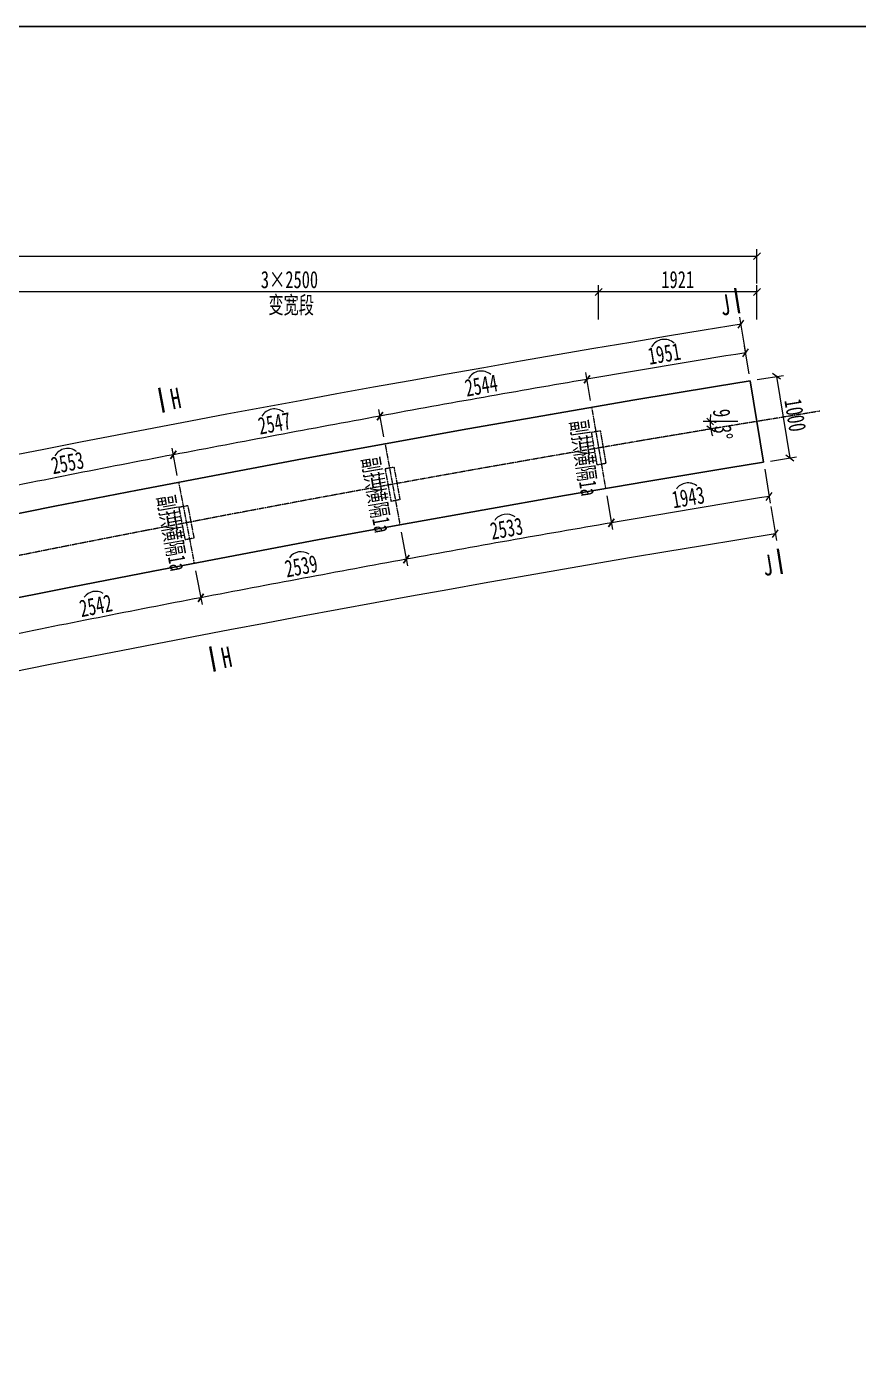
# Model space of a CAD drawing. Header units: millimetres. Extents: x -60009 to 63758, y -2164 to 95433.
# Drawn here: x 2279 to 12369, y 73859 to 89984 of the extents above; entities that cross this region are included whole.
import ezdxf
from ezdxf.enums import TextEntityAlignment as Align

# ---------------------------------------------------------------- set-up
doc = ezdxf.new("R2010")
doc.units = ezdxf.units.MM
doc.linetypes.add('CENTER2', pattern=[28.575, 19.05, -3.175, 3.175, -3.175])
doc.layers.get('Defpoints').update_dxf_attribs({"color": 8})
for name, color, linetype, lineweight in [('中心线', 2, 'CENTER2', 15), ('文字', 7, 'Continuous', 15), ('粗线', 3, 'Continuous', 35), ('细实线', 4, 'Continuous', 15), ('钢板粗线', 1, 'Continuous', 25)]:
    doc.layers.add(name, color=color, linetype=linetype, lineweight=lineweight)
doc.styles.add('111', font='仿宋_GB2312.TTF', dxfattribs={"width": 0.7})
doc.styles.add('BM_Dim', font='仿宋_GB2312.TTF', dxfattribs={"width": 0.85})
doc.dimstyles.new('200', dxfattribs={"dimscale": 0, "dimtxt": 2.5, "dimasz": 1, "dimexe": 1, "dimexo": 1, "dimgap": 0.6, "dimtad": 1, "dimdec": 0, "dimdsep": 46, "dimtxsty": '111', "dimblk": 'OBLIQUE', "dimcen": 0, "dimclrd": 4, "dimclre": 4, "dimclrt": 4, "dimadec": 1, "dimazin": 2, "dimtfac": 1, "dimtdec": 0, "dimtix": 1, "dimtmove": 2, "dimatfit": 3, "dimfxl": 4, "dimfxlon": 1, "dimtolj": 1, "dimlwd": -1, "dimlwe": -1, "dimarcsym": 0})

# ---------------------------------------------------------------- blocks, each defined once
blk = doc.blocks.new('_Oblique')
at = {"color": 0, "linetype": 'ByBlock', "lineweight": -2}
blk.add_line((-0.5, -0.5), (0.5, 0.5), dxfattribs=at)
blk = doc.blocks.new('*D448')
at = {"layer": 'Defpoints', "color": 0, "transparency": 16777216}
for p in [(4123, 84459), (1551, 84296), (1617, 83967), (4311, 83477), (1817, 82987)]:
    blk.add_point(p, dxfattribs=at)
at = {"layer": '细实线', "color": 4, "transparency": 16777216}
for p, q in [((4107, 84541), (4044, 84874)), ((1601, 84049), (1534, 84378))]:
    blk.add_line(p, q, dxfattribs=at)
blk.add_arc((45382, -131025), 219738, 100.83935, 101.5062, dxfattribs=at)
at = {"layer": '细实线', "color": 4, "transparency": 16777216, "xscale": 83.33333333333334, "yscale": 83.33333333333334, "zscale": 83.33333333333334}
for p, rotation in [((4059, 84792), 10.83934824480038), ((1550, 84296), 191.5062012303792)]:
    blk.add_blockref('_Oblique', p, dxfattribs=dict(at, rotation=rotation))
at = {"layer": '细实线', "color": 4, "transparency": 16777216, "insert": (2775, 84694), "char_height": 208.3, "attachment_point": 5, "rotation": 11.1728, "style": '111'}
blk.add_mtext('2553', dxfattribs=at)
blk = doc.blocks.new('*D449')
at = {"layer": 'Defpoints', "color": 0, "transparency": 16777216}
for p in [(4123, 84459), (1617, 83967), (4311, 83477), (1817, 82987), (3561, 82898)]:
    blk.add_point(p, dxfattribs=at)
at = {"layer": '细实线', "color": 4, "transparency": 16777216}
for p, q in [((4328, 83386), (4407, 82977)), ((1836, 82894), (1919, 82485))]:
    blk.add_line(p, q, dxfattribs=at)
blk.add_arc((45382, -131025), 217973, 100.83935, 101.5062, dxfattribs=at)
at = {"layer": '细实线', "color": 4, "transparency": 16777216, "xscale": 83.33333333333334, "yscale": 83.33333333333334, "zscale": 83.33333333333334}
for p, rotation in [((4391, 83059), 10.83934824480038), ((1902, 82567), 191.5062012303792)]:
    blk.add_blockref('_Oblique', p, dxfattribs=dict(at, rotation=rotation))
at = {"layer": '细实线', "color": 4, "transparency": 16777216, "insert": (3118, 82961), "char_height": 208.3, "attachment_point": 5, "rotation": 11.1728, "style": '111'}
blk.add_mtext('2542', dxfattribs=at)
blk = doc.blocks.new('*D450')
at = {"layer": 'Defpoints', "color": 0, "transparency": 16777216}
for p in [(6627, 84926), (4123, 84459), (6807, 83942), (4311, 83477), (4393, 83059)]:
    blk.add_point(p, dxfattribs=at)
at = {"layer": '细实线', "color": 4, "transparency": 16777216}
for p, q in [((6824, 83854), (6899, 83444)), ((4328, 83386), (4407, 82977))]:
    blk.add_line(p, q, dxfattribs=at)
blk.add_arc((65625, -236745), 325613, 100.39311, 100.83935, dxfattribs=at)
at = {"layer": '细实线', "color": 4, "transparency": 16777216, "xscale": 83.33333333333334, "yscale": 83.33333333333334, "zscale": 83.33333333333334}
for p, rotation in [((6884, 83526), 10.39311102739842), ((4391, 83059), 190.8393482448004)]:
    blk.add_blockref('_Oblique', p, dxfattribs=dict(at, rotation=rotation))
at = {"layer": '细实线', "color": 4, "transparency": 16777216, "insert": (5610, 83441), "char_height": 208.3, "attachment_point": 5, "rotation": 10.6162, "style": '111'}
blk.add_mtext('2539', dxfattribs=at)
blk = doc.blocks.new('*D451')
at = {"layer": 'Defpoints', "color": 0, "transparency": 16777216}
for p in [(6627, 84926), (4059, 84792), (4123, 84459), (6807, 83942), (4311, 83477)]:
    blk.add_point(p, dxfattribs=at)
at = {"layer": '细实线', "color": 4, "transparency": 16777216}
for p, q in [((6612, 85008), (6550, 85343)), ((4107, 84541), (4044, 84874))]:
    blk.add_line(p, q, dxfattribs=at)
blk.add_arc((65625, -236745), 327377, 100.39311, 100.83935, dxfattribs=at)
at = {"layer": '细实线', "color": 4, "transparency": 16777216, "xscale": 83.33333333333334, "yscale": 83.33333333333334, "zscale": 83.33333333333334}
for p, rotation in [((6565, 85261), 10.39311102739842), ((4059, 84792), 190.8393482448004)]:
    blk.add_blockref('_Oblique', p, dxfattribs=dict(at, rotation=rotation))
at = {"layer": '细实线', "color": 4, "transparency": 16777216, "insert": (5285, 85173), "char_height": 208.3, "attachment_point": 5, "rotation": 10.6162, "style": '111'}
blk.add_mtext('2547', dxfattribs=at)
blk = doc.blocks.new('*D452')
at = {"layer": 'Defpoints', "color": 0, "transparency": 16777216}
for p in [(9133, 85367), (6566, 85262), (6627, 84926), (9302, 84382), (6807, 83942)]:
    blk.add_point(p, dxfattribs=at)
at = {"layer": '细实线', "color": 4, "transparency": 16777216}
for p, q in [((9119, 85450), (9061, 85789)), ((6612, 85008), (6550, 85343))]:
    blk.add_line(p, q, dxfattribs=at)
blk.add_arc((45778, -128536), 217364, 99.72137, 100.39311, dxfattribs=at)
at = {"layer": '细实线', "color": 4, "transparency": 16777216, "xscale": 83.33333333333334, "yscale": 83.33333333333334, "zscale": 83.33333333333334}
for p, rotation in [((9075, 85707), 9.721373419723818), ((6565, 85261), 190.3931110273984)]:
    blk.add_blockref('_Oblique', p, dxfattribs=dict(at, rotation=rotation))
at = {"layer": '细实线', "color": 4, "transparency": 16777216, "insert": (7794, 85632), "char_height": 208.3, "attachment_point": 5, "rotation": 10.0572, "style": '111'}
blk.add_mtext('2544', dxfattribs=at)
blk = doc.blocks.new('*D453')
at = {"layer": 'Defpoints', "color": 0, "transparency": 16777216}
for p in [(9133, 85367), (6627, 84926), (9302, 84382), (6807, 83942), (8542, 83823)]:
    blk.add_point(p, dxfattribs=at)
at = {"layer": '细实线', "color": 4, "transparency": 16777216}
for p, q in [((9316, 84296), (9387, 83885)), ((6824, 83854), (6899, 83444))]:
    blk.add_line(p, q, dxfattribs=at)
blk.add_arc((45778, -128536), 215599, 99.72137, 100.39311, dxfattribs=at)
at = {"layer": '细实线', "color": 4, "transparency": 16777216, "xscale": 83.33333333333334, "yscale": 83.33333333333334, "zscale": 83.33333333333334}
for p, rotation in [((9373, 83967), 9.721373419723818), ((6884, 83526), 190.3931110273984)]:
    blk.add_blockref('_Oblique', p, dxfattribs=dict(at, rotation=rotation))
at = {"layer": '细实线', "color": 4, "transparency": 16777216, "insert": (8101, 83897), "char_height": 208.3, "attachment_point": 5, "rotation": 10.0572, "style": '111'}
blk.add_mtext('2533', dxfattribs=at)
blk = doc.blocks.new('*D454')
at = {"layer": 'Defpoints', "color": 0, "transparency": 16777216}
for p in [(9075, 85707), (11057, 85690), (9133, 85367), (11218, 84703), (9302, 84382)]:
    blk.add_point(p, dxfattribs=at)
at = {"layer": '细实线', "color": 4, "transparency": 16777216}
for p, q in [((11044, 85772), (10988, 86111)), ((9119, 85450), (9061, 85789))]:
    blk.add_line(p, q, dxfattribs=at)
blk.add_arc((51147, -159873), 249158, 99.27203, 99.72137, dxfattribs=at)
at = {"layer": '细实线', "color": 4, "transparency": 16777216, "xscale": 83.33333333333334, "yscale": 83.33333333333334, "zscale": 83.33333333333334}
for p, rotation in [((11002, 86029), 9.27203275652893), ((9075, 85707), 189.7213734197238)]:
    blk.add_blockref('_Oblique', p, dxfattribs=dict(at, rotation=rotation))
at = {"layer": '细实线', "color": 4, "transparency": 16777216, "insert": (10013, 86017), "char_height": 208.3, "attachment_point": 5, "rotation": 9.4967, "style": '111'}
blk.add_mtext('1951', dxfattribs=at)
blk = doc.blocks.new('*D455')
at = {"layer": 'Defpoints', "color": 0, "transparency": 16777216}
for p in [(11057, 85690), (9133, 85367), (11218, 84703), (9302, 84382), (9373, 83967)]:
    blk.add_point(p, dxfattribs=at)
at = {"layer": '细实线', "color": 4, "transparency": 16777216}
for p, q in [((11232, 84616), (11300, 84205)), ((9316, 84296), (9387, 83885))]:
    blk.add_line(p, q, dxfattribs=at)
blk.add_arc((51147, -159873), 247393, 99.27203, 99.72137, dxfattribs=at)
at = {"layer": '细实线', "color": 4, "transparency": 16777216, "xscale": 83.33333333333334, "yscale": 83.33333333333334, "zscale": 83.33333333333334}
for p, rotation in [((11286, 84287), 9.27203275652893), ((9373, 83967), 189.7213734197238)]:
    blk.add_blockref('_Oblique', p, dxfattribs=dict(at, rotation=rotation))
at = {"layer": '细实线', "color": 4, "transparency": 16777216, "insert": (10304, 84276), "char_height": 208.3, "attachment_point": 5, "rotation": 9.4967, "style": '111'}
blk.add_mtext('1943', dxfattribs=at)
blk = doc.blocks.new('*D466')
at = {"layer": 'Defpoints', "color": 0, "transparency": 16777216}
for p in [(11057, 85690), (11218, 84703), (11537, 84755)]:
    blk.add_point(p, dxfattribs=at)
at = {"layer": '细实线', "color": 4, "transparency": 16777216}
for p, q in [((11139, 85703), (11458, 85755)), ((11376, 85742), (11537, 84755)), ((11301, 84716), (11619, 84768))]:
    blk.add_line(p, q, dxfattribs=at)
at = {"layer": '细实线', "color": 4, "transparency": 16777216, "xscale": 83.33333333333334, "yscale": 83.33333333333334, "zscale": 83.33333333333334}
for p, rotation in [((11376, 85742), 99.27203275652894), ((11537, 84755), 279.272032756529)]:
    blk.add_blockref('_Oblique', p, dxfattribs=dict(at, rotation=rotation))
at = {"layer": '细实线', "color": 4, "transparency": 16777216, "insert": (11603, 85272), "char_height": 208.3, "attachment_point": 5, "rotation": 279.272, "style": '111'}
blk.add_mtext('\\A1;1000', dxfattribs=at)
blk = doc.blocks.new('*D467')
at = {"layer": 'Defpoints', "color": 0, "transparency": 16777216}
for p in [(10220, 86257), (11057, 85690), (11218, 84703), (-17116, 79485), (-16850, 78521)]:
    blk.add_point(p, dxfattribs=at)
at = {"layer": '细实线', "color": 4, "transparency": 16777216}
for p, q in [((10999, 86048), (10932, 86459)), ((-17222, 79867), (-17332, 80269))]:
    blk.add_line(p, q, dxfattribs=at)
blk.add_arc((54286, -179103), 268994, 99.27203, 105.43604, dxfattribs=at)
at = {"layer": '细实线', "color": 4, "transparency": 16777216, "xscale": 83.33333333333334, "yscale": 83.33333333333334, "zscale": 83.33333333333334}
for p, rotation in [((10945, 86377), 9.272032756528933), ((-17310, 80188), 195.4360448940577)]:
    blk.add_blockref('_Oblique', p, dxfattribs=dict(at, rotation=rotation))
at = {"layer": '细实线', "color": 4, "transparency": 16777216, "insert": (-3298, 83808), "char_height": 208.3, "attachment_point": 5, "rotation": 12.354, "style": '111'}
blk.add_mtext('28862', dxfattribs=at)
blk = doc.blocks.new('*D468')
at = {"layer": 'Defpoints', "color": 0, "transparency": 16777216}
for p in [(11057, 85690), (11218, 84703), (-17116, 79485), (-16850, 78521), (-15711, 77957)]:
    blk.add_point(p, dxfattribs=at)
at = {"layer": '细实线', "color": 4, "transparency": 16777216}
for p, q in [((11306, 84164), (11373, 83753)), ((-16714, 78027), (-16603, 77626))]:
    blk.add_line(p, q, dxfattribs=at)
blk.add_arc((54286, -179103), 266419, 99.27203, 105.43604, dxfattribs=at)
at = {"layer": '细实线', "color": 4, "transparency": 16777216, "xscale": 83.33333333333334, "yscale": 83.33333333333334, "zscale": 83.33333333333334}
for p, rotation in [((11360, 83835), 9.272032756528933), ((-16625, 77706), 195.4360448940577)]:
    blk.add_blockref('_Oblique', p, dxfattribs=dict(at, rotation=rotation))
at = {"layer": '细实线', "color": 4, "transparency": 16777216, "insert": (-2747, 81293), "char_height": 208.3, "attachment_point": 5, "rotation": 12.354, "style": '111'}
blk.add_mtext('28755', dxfattribs=at)
blk = doc.blocks.new('*D469')
at = {"layer": 'Defpoints', "color": 0, "transparency": 16777216}
for p in [(9217, 86766), (11138, 85196), (9217, 84875)]:
    blk.add_point(p, dxfattribs=at)
at = {"layer": '细实线', "color": 4, "transparency": 16777216}
for p, q in [((9217, 86433), (9217, 86849)), ((11138, 86766), (9217, 86766)), ((11138, 86433), (11138, 86849))]:
    blk.add_line(p, q, dxfattribs=at)
at = {"layer": '细实线', "color": 4, "transparency": 16777216, "xscale": 83.33333333333334, "yscale": 83.33333333333334, "zscale": 83.33333333333334, "rotation": 180}
blk.add_blockref('_Oblique', (9217, 86766), dxfattribs=at)
at = {"layer": '细实线', "color": 4, "transparency": 16777216, "xscale": 83.33333333333334, "yscale": 83.33333333333334, "zscale": 83.33333333333334}
blk.add_blockref('_Oblique', (11138, 86766), dxfattribs=at)
at = {"layer": '细实线', "color": 4, "transparency": 16777216, "insert": (10177, 86915), "char_height": 208.3, "attachment_point": 5, "style": '111'}
blk.add_mtext('\\A1;1921', dxfattribs=at)
blk = doc.blocks.new('*D470')
at = {"layer": 'Defpoints', "color": 0, "transparency": 16777216}
for p in [(1717, 86766), (9217, 84875), (1717, 83477)]:
    blk.add_point(p, dxfattribs=at)
at = {"layer": '细实线', "color": 4, "transparency": 16777216}
for p, q in [((1717, 86433), (1717, 86849)), ((9217, 86766), (1717, 86766)), ((9217, 86433), (9217, 86849))]:
    blk.add_line(p, q, dxfattribs=at)
at = {"layer": '细实线', "color": 4, "transparency": 16777216, "xscale": 83.33333333333334, "yscale": 83.33333333333334, "zscale": 83.33333333333334, "rotation": 180}
blk.add_blockref('_Oblique', (1717, 86766), dxfattribs=at)
at = {"layer": '细实线', "color": 4, "transparency": 16777216, "xscale": 83.33333333333334, "yscale": 83.33333333333334, "zscale": 83.33333333333334}
blk.add_blockref('_Oblique', (9217, 86766), dxfattribs=at)
at = {"layer": '细实线', "color": 4, "transparency": 16777216, "insert": (5467, 86915), "char_height": 208.3, "attachment_point": 5, "style": '111'}
blk.add_mtext('\\A1;3×2500', dxfattribs=at)
blk = doc.blocks.new('*D474')
at = {"layer": 'Defpoints', "color": 0, "transparency": 16777216}
for p in [(11138, 87200), (11138, 85196), (-16983, 79003)]:
    blk.add_point(p, dxfattribs=at)
at = {"layer": '细实线', "color": 4, "transparency": 16777216}
for p, q in [((-16983, 86867), (-16983, 87284)), ((11138, 86867), (11138, 87284)), ((-16983, 87200), (11138, 87200))]:
    blk.add_line(p, q, dxfattribs=at)
at = {"layer": '细实线', "color": 4, "transparency": 16777216, "xscale": 83.33333333333334, "yscale": 83.33333333333334, "zscale": 83.33333333333334, "rotation": 180}
blk.add_blockref('_Oblique', (-16983, 87200), dxfattribs=at)
at = {"layer": '细实线', "color": 4, "transparency": 16777216, "xscale": 83.33333333333334, "yscale": 83.33333333333334, "zscale": 83.33333333333334}
blk.add_blockref('_Oblique', (11138, 87200), dxfattribs=at)
at = {"layer": '细实线', "color": 4, "transparency": 16777216, "insert": (-2923, 87349), "char_height": 208.3, "attachment_point": 5, "style": '111'}
blk.add_mtext('\\A1;28121', dxfattribs=at)
blk = doc.blocks.new('*D508')
at = {"layer": 'Defpoints', "color": 0, "transparency": 16777216}
for p in [(11899, 85321), (10572, 85152), (11086, 85196), (11406, 85196), (10717, 85128)]:
    blk.add_point(p, dxfattribs=at)
at = {"layer": '细实线', "color": 4, "transparency": 16777216}
for p, q in [((10904, 85196), (10487, 85196)), ((10635, 85114), (10495, 85091))]:
    blk.add_line(p, q, dxfattribs=at)
for start, end in [(171.58, 180), (180, 189.272), (189.272, 197.692)]:
    blk.add_arc((11138, 85196), 568, start, end, dxfattribs=at)
at = {"layer": '细实线', "color": 4, "transparency": 16777216, "xscale": 83.33333333333334, "yscale": 83.33333333333334, "zscale": 83.33333333333334}
for p, rotation in [((10570, 85196), 270), ((10578, 85105), 99.2720327565299)]:
    blk.add_blockref('_Oblique', p, dxfattribs=dict(at, rotation=rotation))
at = {"layer": '细实线', "color": 4, "transparency": 16777216, "insert": (10721, 85162), "char_height": 208.3, "attachment_point": 5, "rotation": 274.636, "style": '111'}
blk.add_mtext('\\A1;9.3%%d', dxfattribs=at)

msp = doc.modelspace()

# ---------------------------------------------------------------- linework, layer by layer
at = {"layer": 'Defpoints'}
msp.add_lwpolyline([(-19316.8, 89984.2), (12766.5, 89984.2), (12766.5, 68667.5), (-19316.8, 68667.5)], close=True, dxfattribs=at)
at = {"layer": '中心线', "ltscale": 0.15}
for p, q in [((9132.7, 85367.5), (9301.5, 84381.9)), ((9129.1, 85062.5), (9196.7, 84668.3)), ((9237.6, 85081.1), (9305.1, 84686.8)), ((6626.9, 84926.1), (6807.3, 83942.5)), ((6626.9, 84621.1), (6699.1, 84227.6)), ((6735.2, 84640.7), (6807.3, 84247.3)), ((4123.1, 84458.8), (4311.1, 83476.6)), ((4233.5, 84174.5), (4308.7, 83781.6)), ((4125.5, 84153.8), (4200.7, 83760.9))]:
    msp.add_line(p, q, dxfattribs=at)
for points in [[(11899.3, 85320.6), (10717.1, 85127.6), (9717.1, 84960.3), (8717.1, 84789), (7717.1, 84613.7), (6717.1, 84434.3), (5717.1, 84250.9), (4717.1, 84063.4), (3717.1, 83872), (2717.1, 83676.5), (1717.1, 83476.9)], [(9237.6, 85081.1), (9129.1, 85062.5)], [(9305.1, 84686.8), (9196.7, 84668.3)], [(6735.2, 84640.7), (6681.4, 84631.1), (6626.9, 84621.1)], [(4233.5, 84174.5), (4125.5, 84153.8)], [(6807.3, 84247.3), (6752.8, 84237.5), (6699.1, 84227.6)], [(4308.7, 83781.6), (4200.7, 83760.9)]]:
    msp.add_lwpolyline(points, dxfattribs=at)
at = {"layer": '粗线'}
for p, q in [((10923.7, 86507.3), (10874.6, 86810.5)), ((3944.9, 85303.2), (3885.9, 85604.7)), ((11438.8, 83350.1), (11389.7, 83653.3)), ((4562.4, 82164.4), (4503.4, 82465.9))]:
    msp.add_line(p, q, dxfattribs=at)
at = {"layer": '细实线'}
for centre, start, end in [((10013.3, 86016.6), 47.20434, 151.78936), ((7793.7, 85632.3), 48.86786, 151.02333), ((5284.9, 85173.4), 51.11499, 150.1178), ((2775.2, 84693.9), 51.12105, 151.0029), ((10304.4, 84276.2), 53.51857, 145.47513), ((8101.5, 83897), 54.26653, 145.62466), ((5609.5, 83441.2), 56.6593, 144.57349), ((3117.6, 82960.5), 58.77028, 143.35366)]:
    msp.add_arc(centre, 175, start, end, dxfattribs=at)
at = {"layer": '钢板粗线'}
msp.add_line((11218.3, 84702.8), (11057.2, 85689.8), dxfattribs=at)
for points in [[(11057.2, 85689.8), (10635.6, 85620.9), (9633.7, 85453.3), (8631.7, 85281.7), (7629.8, 85106), (6627.9, 84926.3), (5626, 84742.5), (4624, 84554.7), (3622.1, 84362.9), (2620.2, 84167), (1618.3, 83967.1)], [(11218.3, 84702.8), (10798.6, 84634.3), (9800.6, 84467.3), (8802.5, 84296.4), (7804.4, 84121.3), (6806.4, 83942.3), (5808.3, 83759.3), (4810.2, 83572.2), (3812.1, 83381.1), (2814, 83185.9), (1815.9, 82986.8)]]:
    msp.add_lwpolyline(points, dxfattribs=at)

# ---------------------------------------------------------------- texts
at = {"layer": '文字', "style": 'BM_Dim', "width": 0.65}
for s, rotation, p in [('变宽段', 359.48634, (5486.9, 86442.2)), ('副拱横隔1a', 278.23245, (8877.8, 84730.1)), ('副拱横隔1a', 279.76234, (6362.1, 84279.2)), ('副拱横隔1a', 280.04422, (3882.7, 83814.5))]:
    msp.add_text(s, height=208.33, rotation=rotation, dxfattribs=at).set_placement(p, align=Align.BOTTOM_CENTER)
at = {"layer": '文字', "style": 'BM_Dim', "width": 0.7}
for s, rotation, p in [('J', 9.20607, (10770.3, 86486.3)), ('H', 11.07013, (4109.6, 85352.4)), ('J', 9.20607, (11285.4, 83329.1)), ('H', 11.07013, (4727.2, 82213.7))]:
    msp.add_text(s, height=250, rotation=rotation, dxfattribs=at).set_placement(p, align=Align.CENTER)

# ---------------------------------------------------------------- dimensions: what is measured, and where the dimension line sits
at = {"layer": '细实线'}
for base, p1, p2, picture, middle in [((11137.8, 87200.4), (-16982.9, 79002.7), (11137.8, 85196.3), '*D474', (-2922.6, 87349.5)), ((9217.1, 86766), (11137.8, 85196.3), (9217.1, 84874.7), '*D469', (10177.4, 86915.1))]:
    dim = msp.add_linear_dim(base=base, p1=p1, p2=p2, dimstyle='200', override={"dimscale": 83.333333, "dimblk": 'Oblique'}, dxfattribs=at)
    dim.commit()
    dim.dimension.update_dxf_attribs({"geometry": picture, "text_midpoint": middle})
dim = msp.add_linear_dim(base=(1717.1, 86766), p1=(9217.1, 84874.7), p2=(1717.1, 83476.9), text='3×2500', dimstyle='200', override={"dimscale": 83.333333, "dimblk": 'Oblique'}, dxfattribs=at)
dim.commit()
dim.dimension.update_dxf_attribs({"geometry": '*D470', "text_midpoint": (5467.1, 86915.1)})
for base, line1, line2, text, override, picture, middle in [((10219.6, 86257.3), ((-17116, 79484.7), (-16849.8, 78520.8)), ((11218.3, 84702.8), (11057.2, 85689.8)), '28862', {"dimscale": 83.333333, "dimblk": 'Oblique'}, '*D467', (-3297.7, 83808.2)), ((9074.6, 85706.5), ((9132.7, 85367.5), (9301.5, 84381.9)), ((11218.3, 84702.8), (11057.2, 85689.8)), '1951', {"dimscale": 83.333333}, '*D454', (10013.3, 86016.6)), ((6565.7, 85261.5), ((6626.9, 84926.1), (6807.3, 83942.5)), ((9132.7, 85367.5), (9301.5, 84381.9)), '2544', {"dimscale": 83.333333}, '*D452', (7793.7, 85632.3)), ((-15711.4, 77956.6), ((11218.3, 84702.8), (11057.2, 85689.8)), ((-17116, 79484.7), (-16849.8, 78520.8)), '28755', {"dimscale": 83.333333}, '*D468', (-2746.8, 81292.8)), ((9372.6, 83967.3), ((9132.7, 85367.5), (9301.5, 84381.9)), ((11218.3, 84702.8), (11057.2, 85689.8)), '1943', {"dimscale": 83.333333}, '*D455', (10304.4, 84276.2)), ((4059.4, 84791.8), ((4123.1, 84458.8), (4311.1, 83476.6)), ((6626.9, 84926.1), (6807.3, 83942.5)), '2547', {"dimscale": 83.333333}, '*D451', (5284.9, 85173.4)), ((8542.4, 83823.4), ((6626.9, 84926.1), (6807.3, 83942.5)), ((9132.7, 85367.5), (9301.5, 84381.9)), '2533', {"dimscale": 83.333333}, '*D453', (8101.5, 83897)), ((1551.3, 84296.4), ((1617.4, 83966.9), (1816.9, 82987)), ((4123.1, 84458.8), (4311.1, 83476.6)), '2553', {"dimscale": 83.333333}, '*D448', (2775.2, 84693.9)), ((4392.7, 83058.9), ((4123.1, 84458.8), (4311.1, 83476.6)), ((6626.9, 84926.1), (6807.3, 83942.5)), '2539', {"dimscale": 83.333333}, '*D450', (5609.5, 83441.2)), ((3560.9, 82898), ((1617.4, 83966.9), (1816.9, 82987)), ((4123.1, 84458.8), (4311.1, 83476.6)), '2542', {"dimscale": 83.333333}, '*D449', (3117.6, 82960.5))]:
    dim = msp.add_angular_dim_2l(base=base, line1=line1, line2=line2, text=text, dimstyle='200', override=override, dxfattribs=at)
    dim.commit()
    dim.dimension.update_dxf_attribs({"geometry": picture, "text_midpoint": middle})
dim = msp.add_aligned_dim(p1=(11057.2, 85689.8), p2=(11218.3, 84702.8), distance=322.7, dimstyle='200', override={"dimscale": 83.333333}, dxfattribs=at)
dim.commit()
dim.dimension.update_dxf_attribs({"geometry": '*D466', "text_midpoint": (11603.4, 85272.3)})
dim = msp.add_angular_dim_2l(base=(10571.9, 85152.1), line1=((11086.2, 85196.3), (11406, 85196.3)), line2=((11899.3, 85320.6), (10717.1, 85127.6)), dimstyle='200', override={"dimscale": 83.333333}, dxfattribs=at)
dim.commit()
dim.dimension.update_dxf_attribs({"geometry": '*D508', "text_midpoint": (10720.7, 85162.5)})

doc.saveas('drawing.dxf')
